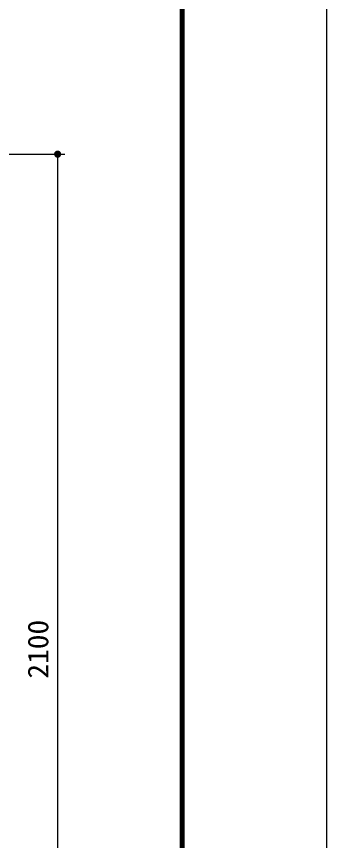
# Model space of a CAD drawing. Units: millimetres, scale not verified. Extents: x -4455 to 4455, y -3150 to 3150.
# Drawn here: x 3803 to 4455, y -16 to 1716 of the extents above; entities that cross this region are included whole.
import ezdxf
from ezdxf.enums import TextEntityAlignment as Align

# ---------------------------------------------------------------- set-up
doc = ezdxf.new("R2010")
doc.units = ezdxf.units.MM
doc.header["$LTSCALE"] = 20
doc.layers.add('0-3_SUNPOU', color=1, linetype='Continuous', lineweight=25)
doc.layers.add('0-D_WAKU', color=7, linetype='Continuous', lineweight=25)
doc.styles.add('ＭＳ ゴシック', font='')
doc.styles.get('ＭＳ ゴシック').set_extended_font_data('MS Gothic')

# ---------------------------------------------------------------- blocks, each defined once
blk = doc.blocks.new('M1')
at = {"layer": '0-3_SUNPOU'}
blk.add_line((-5, 0), (-38.58, 0), dxfattribs=at)
for points in [[(0, 0), (-5, 0), (-4.96, 0.63)], [(0, 0), (-4.96, -0.63), (-5, 0)], [(0, 0), (-4.96, 0.63), (-4.84, 1.24)], [(0, 0), (-4.84, -1.24), (-4.96, -0.63)], [(0, 0), (-4.84, 1.24), (-4.65, 1.84)], [(0, 0), (-4.65, -1.84), (-4.84, -1.24)], [(0, 0), (-4.65, 1.84), (-4.38, 2.41)], [(0, 0), (-4.38, -2.41), (-4.65, -1.84)], [(0, 0), (-4.38, 2.41), (-4.05, 2.94)], [(0, 0), (-4.05, -2.94), (-4.38, -2.41)], [(0, 0), (-4.05, 2.94), (-3.64, 3.42)], [(0, 0), (-3.64, -3.42), (-4.05, -2.94)], [(0, 0), (-3.64, 3.42), (-3.19, 3.85)], [(0, 0), (-3.19, -3.85), (-3.64, -3.42)], [(0, 0), (-3.19, 3.85), (-2.68, 4.22)], [(0, 0), (-2.68, -4.22), (-3.19, -3.85)], [(0, 0), (-2.68, 4.22), (-2.13, 4.52)], [(0, 0), (-2.13, -4.52), (-2.68, -4.22)], [(0, 0), (-2.13, 4.52), (-1.55, 4.76)], [(0, 0), (-1.55, -4.76), (-2.13, -4.52)], [(0, 0), (-1.55, 4.76), (-0.94, 4.91)], [(0, 0), (-0.94, -4.91), (-1.55, -4.76)], [(0, 0), (-0.94, 4.91), (-0.31, 4.99)], [(0, 0), (-0.31, -4.99), (-0.94, -4.91)], [(0, 0), (-0.31, 4.99), (0.31, 4.99)], [(0, 0), (0.31, -4.99), (-0.31, -4.99)], [(0, 0), (0.31, 4.99), (0.94, 4.91)], [(0, 0), (0.94, 4.91), (1.55, 4.76)], [(0, 0), (1.55, 4.76), (2.13, 4.52)], [(0, 0), (2.13, 4.52), (2.68, 4.22)], [(0, 0), (2.68, 4.22), (3.19, 3.85)], [(0, 0), (3.19, 3.85), (3.64, 3.42)], [(0, 0), (3.64, 3.42), (4.05, 2.94)], [(0, 0), (4.05, 2.94), (4.38, 2.41)], [(0, 0), (4.38, 2.41), (4.65, 1.84)], [(0, 0), (4.65, 1.84), (4.84, 1.24)], [(0, 0), (4.84, 1.24), (4.96, 0.63)], [(0, 0), (4.96, 0.63), (5, 0)], [(0, 0), (0.94, -4.91), (0.31, -4.99)], [(0, 0), (1.55, -4.76), (0.94, -4.91)], [(0, 0), (2.13, -4.52), (1.55, -4.76)], [(0, 0), (2.68, -4.22), (2.13, -4.52)], [(0, 0), (3.19, -3.85), (2.68, -4.22)], [(0, 0), (3.64, -3.42), (3.19, -3.85)], [(0, 0), (4.05, -2.94), (3.64, -3.42)], [(0, 0), (4.38, -2.41), (4.05, -2.94)], [(0, 0), (4.65, -1.84), (4.38, -2.41)], [(0, 0), (4.84, -1.24), (4.65, -1.84)], [(0, 0), (4.96, -0.63), (4.84, -1.24)], [(0, 0), (5, 0), (4.96, -0.63)]]:
    blk.add_solid(points, dxfattribs=at)

msp = doc.modelspace()

# ---------------------------------------------------------------- linework, layer by layer
at = {"layer": '0-3_SUNPOU'}
for p, q in [((3350.03, 1426.62), (3904.7, 1426.62)), ((3889.7, 1396.62), (3889.7, -643.38))]:
    msp.add_line(p, q, dxfattribs=at)
at = {"layer": '0-D_WAKU', "color": 3}
msp.add_lwpolyline([(-4455, 3150), (4455, 3150), (4455, -3150), (-4455, -3150)], close=True, dxfattribs=at)
at = {"layer": '0-D_WAKU'}
for points in [[(-4155, 2962.5), (4155, 2962.5), (4155, -2962.5), (-4155, -2962.5)], [(-4153.13, 2960.62), (4153.12, 2960.62), (4153.12, -2960.63), (-4153.13, -2960.63)], [(-4151.25, 2958.75), (4151.25, 2958.75), (4151.25, -2958.75), (-4151.25, -2958.75)], [(-4149.38, 2956.87), (4149.37, 2956.87), (4149.37, -2956.88), (-4149.38, -2956.88)], [(-4147.5, 2955), (4147.5, 2955), (4147.5, -2955), (-4147.5, -2955)]]:
    msp.add_lwpolyline(points, close=True, dxfattribs=at)

# ---------------------------------------------------------------- block references
at = {"layer": '0-3_SUNPOU', "xscale": 1.5, "yscale": 1.5, "rotation": 90}
msp.add_blockref('M1', (3889.7, 1426.62), dxfattribs=at)

# ---------------------------------------------------------------- texts
at = {"layer": '0-3_SUNPOU', "color": 3, "style": 'ＭＳ ゴシック', "width": 1.05}
msp.add_text('2100', height=43.3, rotation=90, dxfattribs=at).set_placement((3883.03, 324.12), align=Align.BOTTOM_LEFT)

doc.saveas('drawing.dxf')
